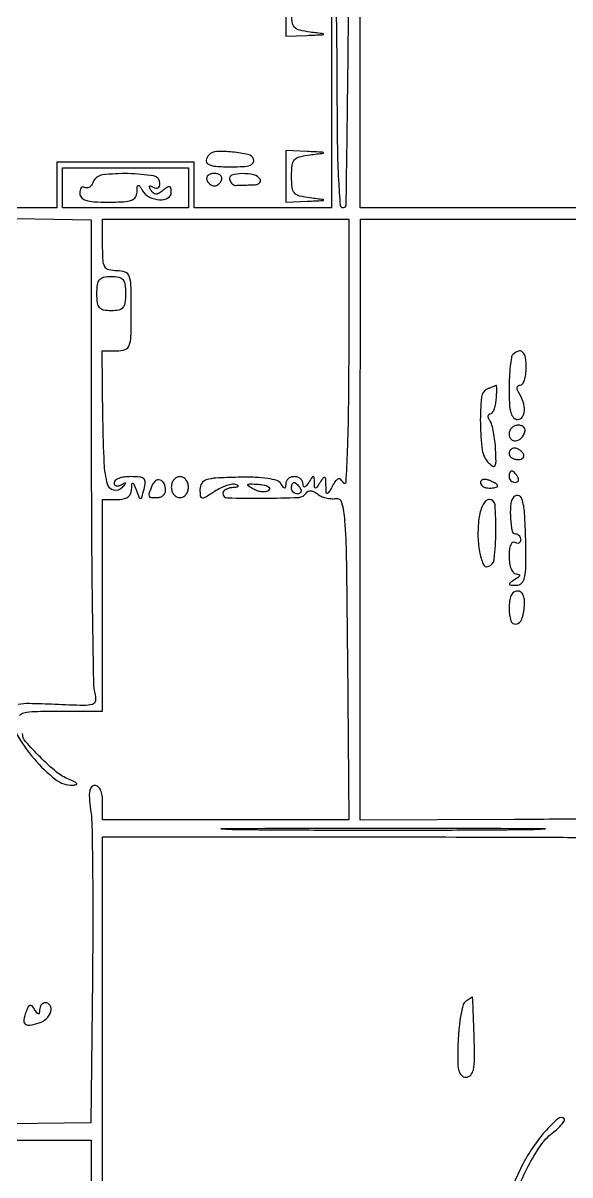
# Model space of a CAD drawing. Extents: x 23 to 255, y 40 to 184.
# Drawn here: x 179.95 to 188.03, y 148.46 to 165.5 of the extents above; entities that cross this region are included whole.
import ezdxf

# ---------------------------------------------------------------- set-up
doc = ezdxf.new("R2010")
doc.units = 0
doc.header["$MEASUREMENT"] = 0

msp = doc.modelspace()

# ---------------------------------------------------------------- linework, layer by layer
for points in [[(207.919475, 175.632891, 0.000007), (191.762556, 175.634099, 0.00002), (173.0434, 175.634494, 0.000013), (151.49745, 175.633531), (95.9364, 175.6296)], [(184.761479, 166.358436, -0.002432), (184.74497, 164.388375, -0.000332), (184.72303, 162.811033, -0.409952), (184.6818, 162.7704, -0.392953), (184.643352, 162.806134, -0.004664), (184.619503, 163.179415, -0.009643), (184.602428, 163.664467, -0.003976), (184.5972, 164.321859, 0.002737), (184.593245, 165.044341, 0.001434), (184.580822, 165.943461, 0.001426)], [(179.901422, 155.259197, -0.184337), (179.9654, 155.30174, -0.0498), (180.124989, 155.321423, -0.0058), (180.485049, 155.3256), (181.1286, 155.3256), (181.1286, 156.8907), (181.1286, 158.4558), (181.3401, 158.4558, 0.047173), (181.434178, 158.464696, 0.102661), (181.500854, 158.49235, 0.13065), (181.54121, 158.538998, 0.103678), (181.557546, 158.60385, -0.008264), (181.562369, 158.688867, -0.461489), (181.573725, 158.697196, -0.24123), (181.588875, 158.684297, -0.004771), (181.627933, 158.58723, 0.007853), (181.67074, 158.48271, 0.351305), (181.690122, 158.472354, 0.283665), (181.708102, 158.488699, 0.006108), (181.740967, 158.60838, 0.045796), (181.757654, 158.709064, 0.225731), (181.737337, 158.761246, 0.166866), (181.67852, 158.787851, 0.02353), (181.54368, 158.7942, 0.034646), (181.449503, 158.787666, 0.052773), (181.370027, 158.767882, 0.068779), (181.315401, 158.738972, 0.241193), (181.2978, 158.704607, 0.144512), (181.306405, 158.675456, 0.182297), (181.328864, 158.65887, 0.132257), (181.363068, 158.658444, 0.065956), (181.40355, 158.674718, -0.009582), (181.457036, 158.703578, -0.511239), (181.465906, 158.699078, -0.223565), (181.461449, 158.6838, -0.005437), (181.410921, 158.627863, -0.27562), (181.29185, 158.592665, -0.269543), (181.202454, 158.68058, -0.055452), (181.152895, 158.99489, -0.008166), (181.134025, 159.639455), (181.120882, 160.6554), (181.336241, 160.6554, 0.079254), (181.461468, 160.675375, 0.230362), (181.522759, 160.734709, 0.081846), (181.547375, 160.865913, 0.005534), (181.5516, 161.2476, 0.005599), (181.54735, 161.627082, 0.080329), (181.522896, 161.75943, 0.227859), (181.462289, 161.819351, 0.0831), (181.3401, 161.8398, -0.058662), (181.221088, 161.853811, -0.210352), (181.1615, 161.89902, -0.114574), (181.134359, 161.993782, -0.012699), (181.1286, 162.2205), (181.1286, 162.6012), (182.9475, 162.6012), (184.7664, 162.6012), (184.765105, 160.59195, -0.00311), (184.759648, 159.797234, -0.006589), (184.743479, 159.181727, -0.003588), (184.721317, 158.706677, -0.730312), (184.690389, 158.6986, 0.055165), (184.648649, 158.750759, 0.264994), (184.613322, 158.760445, 0.175589), (184.576258, 158.735191, 0.024688), (184.525057, 158.6563, -0.004631), (184.463604, 158.552746, -0.293057), (184.445447, 158.543845, -0.367894), (184.433093, 158.557069, -0.005873), (184.429277, 158.6673, 0.011895), (184.424981, 158.759326, 0.26674), (184.410664, 158.780627, 0.361392), (184.389194, 158.775466, 0.0169), (184.3434, 158.7096, -0.007698), (184.293467, 158.634883, -0.246379), (184.274627, 158.625, -0.392993), (184.262215, 158.636538, -0.013145), (184.2588, 158.7096, 0.013145), (184.255385, 158.782662, 0.392993), (184.242973, 158.7942, 0.246379), (184.224133, 158.784317, 0.007698), (184.1742, 158.7096, -0.021149), (184.136956, 158.656991, -0.167501), (184.112369, 158.640863, -0.405416), (184.096535, 158.649964, -0.066727), (184.090895, 158.68845, 0.118755), (184.080653, 158.728788, 0.099323), (184.052704, 158.763136, 0.09112), (184.011266, 158.786206, 0.081749), (183.9627, 158.7942, 0.081749), (183.914134, 158.786206, 0.09112), (183.872696, 158.763136, 0.099323), (183.844747, 158.728788, 0.118755), (183.834505, 158.68845, -0.02318), (183.831459, 158.636545, -0.389399), (183.819615, 158.62609, -0.237635), (183.801685, 158.635564, -0.013124), (183.765227, 158.689801, 0.177318), (183.704069, 158.736703, 0.03866), (183.572481, 158.766953, 0.029886), (183.384666, 158.783699, 0.012714), (183.132022, 158.784645, 0.007439), (182.804132, 158.772653, 0.064419), (182.66064, 158.746528, 0.176752), (182.592661, 158.693916, 0.141499), (182.5668, 158.604365, 0.028219), (182.572402, 158.505176, 0.347624), (182.597353, 158.480054, 0.168582), (182.644369, 158.490286, 0.00793), (182.783459, 158.578301, -0.031724), (182.873789, 158.629615, -0.036253), (182.966023, 158.666531, -0.039137), (183.047437, 158.685594, -0.135416), (183.100709, 158.679309, -0.077133), (183.127577, 158.663182, -0.440543), (183.128262, 158.648425, -0.161362), (183.104954, 158.636667, -0.025553), (183.05325, 158.631679, 0.049893), (182.996601, 158.623419, 0.067852), (182.94869, 158.604284, 0.085783), (182.916371, 158.577792, 0.180167), (182.9052, 158.547797, 0.406623), (182.970741, 158.48053, 0.00793), (183.499448, 158.475178, 0.008948), (184.025886, 158.48762, 0.248879), (184.140852, 158.554884, -0.152673), (184.168622, 158.578957, -0.127445), (184.207333, 158.585113, -0.094998), (184.253644, 158.571531, -0.054562), (184.302355, 158.539358, 0.067868), (184.356952, 158.505342, 0.043581), (184.42756, 158.480797, 0.043177), (184.502387, 158.468633, 0.060988), (184.569774, 158.4718, -0.390239), (184.661203, 158.412506, -0.044199), (184.704922, 158.146671, -0.015182), (184.729165, 157.599736, -0.001133), (184.746568, 156.10815), (184.769035, 153.7182), (182.948818, 153.7182), (181.1286, 153.7182), (181.1286, 153.972, 0.035386), (181.121152, 154.077111, 0.069863), (181.097993, 154.157351, 0.102609), (181.06166, 154.207711, 0.187478), (181.015112, 154.2258, 0.211497), (180.96532, 154.203752, 0.141539), (180.937477, 154.146968, 0.063558), (180.932467, 154.042063, 0.014766), (180.951662, 153.86625, -0.029737), (180.970344, 153.629734, -0.002232), (180.979957, 152.984824, -0.00308), (180.983252, 152.214933, -0.002336), (180.977718, 151.37055), (180.953736, 149.2344), (179.370318, 149.216019)], [(179.570424, 162.618404), (180.9594, 162.593308), (180.960555, 159.192104, 0.001449), (180.964822, 157.874288, 0.002219), (180.976901, 156.732005, 0.000753), (180.993199, 155.745359, 0.060975), (181.014577, 155.593456, -0.091187), (181.023694, 155.479378, -0.306866), (180.97801, 155.424877, -0.076713), (180.84946, 155.408779, -0.003778), (180.421025, 155.424256, 0.005726), (180.044389, 155.436393, 0.052637), (179.881641, 155.422622, 0.164308)], [(188.598501, 153.732454, -0.001422), (187.21377, 153.72232), (184.936814, 153.712132), (184.937166, 158.156666), (184.937517, 162.6012), (189.927959, 162.6012)], [(179.856524, 154.989811, 0.048786), (180.115749, 154.619715, 0.048335), (180.431957, 154.315729, 0.178604), (180.690941, 154.231162, 0.061877), (180.738411, 154.238894, 0.522242), (180.744179, 154.256115, 0.12524), (180.712779, 154.281622, 0.013269), (180.625472, 154.319206, -0.078473), (180.447654, 154.424972, -0.022136), (180.208213, 154.642499, -0.017319), (179.989454, 154.875252, -0.181913), (179.9442, 154.995518, 0.0503)], [(181.1286, 148.1346), (181.1286, 150.7995), (181.1286, 153.4644), (185.282097, 153.4644, -0.000808), (187.733627, 153.460437, -0.007328), (188.803948, 153.441288, -0.01333)], [(187.266796, 148.261187, -0.02779), (187.414911, 148.5869, -0.028214), (187.60048, 148.897343, -0.077429), (187.773973, 149.083675, 0.018735), (187.854037, 149.15166, 0.031477), (187.915189, 149.215179, 0.033967), (187.95392, 149.267683, 0.351786), (187.951197, 149.292603, 0.395778), (187.856251, 149.295612, 0.032141), (187.66374, 149.10275, 0.03433), (187.461935, 148.838167, 0.03625), (187.30228, 148.553075), (187.106277, 148.1346)]]:
    msp.add_lwpolyline(points, format="xyb")
for points in [[(189.927, 162.7704), (184.9356, 162.7704), (184.9356, 169.1577)], [(184.5126, 167.0004), (184.5126, 164.8854), (184.5126, 162.7704), (183.4974, 162.7704), (182.4822, 162.7704), (182.4822, 163.1088), (182.4822, 163.4472), (181.467, 163.4472), (180.4518, 163.4472), (180.4518, 163.1088), (180.4518, 162.7704), (179.348015, 162.7704)], [(170.9766, 148.0923), (170.9766, 148.9806), (175.968, 148.9806), (180.9594, 148.9806), (180.9594, 145.3851)]]:
    msp.add_lwpolyline(points)
for points in [[(183.8358, 165.6891), (183.8358, 165.3084), (184.15305, 165.321939, 0.000452), (184.379495, 165.331808, 0.202828), (184.392846, 165.33817, 0.602997), (184.390226, 165.345145, 0.000683), (184.19535, 165.369599, -0.02962), (184.038262, 165.398621, -0.155815), (183.964456, 165.44398, -0.151337), (183.929447, 165.524484, -0.027458), (183.9204, 165.6891, -0.027458), (183.929447, 165.853716, -0.151337), (183.964456, 165.93422, -0.155815), (184.038262, 165.979579, -0.02962), (184.19535, 166.008601, 0.000683), (184.390226, 166.033055, 0.602997), (184.392846, 166.04003, 0.202828), (184.379495, 166.046392, 0.000452), (184.15305, 166.056261), (183.8358, 166.0698)], [(182.69934, 163.55154, 0.155337), (182.660119, 163.475683, 0.322886), (182.687943, 163.418905, 0.103886), (182.803525, 163.385235, 0.019112), (183.02674, 163.3767, 0.014632), (183.205814, 163.381942, 0.066258), (183.308178, 163.401718, 0.170314), (183.354082, 163.437386, 0.239226), (183.359335, 163.48809, 0.248262), (183.278486, 163.558672, 0.033807), (183.04952, 163.596429, 0.035222), (182.814719, 163.602401, 0.187247)], [(183.8358, 163.2357), (183.8358, 162.855), (184.15305, 162.868539, 0.000452), (184.379495, 162.878408, 0.202828), (184.392846, 162.88477, 0.602997), (184.390226, 162.891745, 0.000683), (184.19535, 162.916199, -0.02962), (184.038262, 162.945221, -0.155815), (183.964456, 162.99058, -0.151337), (183.929447, 163.071084, -0.027458), (183.9204, 163.2357, -0.027458), (183.929447, 163.400316, -0.151337), (183.964456, 163.48082, -0.155815), (184.038262, 163.526179, -0.02962), (184.19535, 163.555201, 0.000683), (184.390226, 163.579655, 0.602997), (184.392846, 163.58663, 0.202828), (184.379495, 163.592992, 0.000452), (184.15305, 163.602861), (183.8358, 163.6164)], [(180.991028, 163.153797, -0.062887), (180.966524, 163.108079, -0.093761), (180.933922, 163.076705, -0.121622), (180.898659, 163.064343, -0.163608), (180.865935, 163.071979, 0.162044), (180.837236, 163.078768, 0.190884), (180.812447, 163.066293, 0.124582), (180.795684, 163.034049, 0.057951), (180.7902, 162.986893, 0.186926), (180.814624, 162.923845, 0.133121), (180.879181, 162.882745, 0.061978), (181.000816, 162.860805, 0.013664), (181.2132, 162.855, 0.012665), (181.437444, 162.860681, 0.071387), (181.554687, 162.883617, 0.16032), (181.614371, 162.929335, 0.148696), (181.637495, 163.00305, -0.011607), (181.640141, 163.085783, -0.326262), (181.653011, 163.101506, -0.31405), (181.672431, 163.094319, -0.01113), (181.718922, 163.0242, 0.135019), (181.822987, 162.929339, 0.106093), (181.971101, 162.890041, 0.140916), (182.094261, 162.919142, 0.271054), (182.1438, 163.00381, 0.044263), (182.13854, 163.063113, 0.302304), (182.119234, 163.08326, 0.20715), (182.086222, 163.076947, 0.02382), (182.024432, 163.030451, -0.03729), (181.962551, 162.986444, -0.140543), (181.917082, 162.974135, -0.181496), (181.87895, 162.989099, -0.071163), (181.84216, 163.033163, -0.025211), (181.819203, 163.074871, -0.295997), (181.821369, 163.092419, -0.339828), (181.837396, 163.095957, -0.028924), (181.876929, 163.074579, 0.09133), (181.91531, 163.059629, 0.184224), (181.94681, 163.065202, 0.176546), (181.967493, 163.090682, 0.08328), (181.9746, 163.133054, 0.36756), (181.882134, 163.241845, 0.03521), (181.508177, 163.276149, 0.034626), (181.124628, 163.257671, 0.27865)], [(182.667615, 163.187055, 0.073624), (182.685218, 163.152292, 0.066918), (182.712634, 163.122825, 0.070382), (182.74531, 163.102913, 0.102038), (182.7783, 163.09611, 0.102038), (182.81129, 163.102913, 0.070382), (182.843966, 163.122825, 0.066918), (182.871382, 163.152292, 0.073624), (182.888985, 163.187055, 0.159683), (182.88916, 163.221612, 0.143818), (182.868976, 163.251285, 0.107546), (182.829993, 163.271261, 0.064908), (182.7783, 163.278, 0.064908), (182.726607, 163.271261, 0.107546), (182.687624, 163.251285, 0.143818), (182.66744, 163.221612, 0.159683)], [(183.006015, 163.187055, 0.059365), (183.022178, 163.152753, 0.06671), (183.045442, 163.124689, 0.076449), (183.071951, 163.106831, 0.136666), (183.097665, 163.102455, -0.015734), (183.131989, 163.104917, -0.003305), (183.192152, 163.106936, -0.003461), (183.262005, 163.108334, -0.003272), (183.333193, 163.1088, 0.047867), (183.396269, 163.114852, 0.104212), (183.440858, 163.133651, 0.181468), (183.460058, 163.161411, 0.202618), (183.4551, 163.1934, 0.201902), (183.364277, 163.258072, 0.058681), (183.189718, 163.276133, 0.072966), (183.039076, 163.251852, 0.418988)], [(181.467, 161.5014, -0.030103), (181.458774, 161.36489, -0.144586), (181.428225, 161.29413, -0.173074), (181.367547, 161.258308, -0.047675), (181.2555, 161.2476, -0.047675), (181.143453, 161.258308, -0.173074), (181.082775, 161.29413, -0.144586), (181.052226, 161.36489, -0.030103), (181.044, 161.5014, -0.030103), (181.052226, 161.63791, -0.144586), (181.082775, 161.70867, -0.173074), (181.143453, 161.744492, -0.047675), (181.2555, 161.7552, -0.047675), (181.367547, 161.744492, -0.173074), (181.428225, 161.70867, -0.144586), (181.458774, 161.63791, -0.030103)], [(187.1916, 160.599, 0.157369), (187.169404, 160.55565, 0.012597), (187.151768, 160.426628, 0.016057), (187.139309, 160.26834, 0.01161), (187.1352, 160.0914, 0.012754), (187.140911, 159.867538, 0.055573), (187.162274, 159.736866, 0.118698), (187.201605, 159.666446, 0.209261), (187.261569, 159.6402, 0.243097), (187.332009, 159.676599, 0.146405), (187.362848, 159.767769, 0.091452), (187.343251, 159.900143, 0.057202), (187.27581, 160.04205, -0.059465), (187.256455, 160.083253, -0.1358), (187.25474, 160.117265, -0.198709), (187.270198, 160.139296, -0.142614), (187.299407, 160.1478, 0.246132), (187.333793, 160.165818, 0.066625), (187.362682, 160.222354, 0.051357), (187.382472, 160.304384, 0.033538), (187.389, 160.4016, 0.038338), (187.377218, 160.555029, 0.159359), (187.33578, 160.63674, 0.292752), (187.272274, 160.650662, 0.108326)], [(186.81795, 160.091771, 0.280265), (186.726616, 159.969295, 0.026817), (186.710831, 159.580975, 0.029873), (186.739447, 159.188158, 0.164703), (186.832128, 159.000587, 0.053656), (186.895937, 158.949178, 0.438235), (186.928214, 158.957594, 0.127026), (186.942553, 159.016967, 0.008117), (186.936797, 159.19698, 0.017685), (186.926004, 159.325835, 0.018596), (186.906233, 159.451445, 0.018592), (186.881205, 159.558104, 0.075019), (186.854176, 159.61905, -0.047097), (186.833412, 159.65962, -0.104034), (186.8275, 159.693736, -0.184085), (186.836813, 159.715775, -0.204504), (186.857955, 159.7248, 0.239812), (186.886527, 159.73934, 0.058176), (186.91334, 159.786928, 0.047013), (186.934707, 159.855292, 0.03161), (186.9466, 159.9363, 0.008669), (186.951869, 160.016948, 0.015269), (186.953028, 160.08371, 0.009914), (186.9513, 160.136067, 0.494596), (186.943902, 160.141121, 0.012455), (186.931028, 160.136506, 0.00108), (186.89857, 160.123869, 0.001421), (186.859925, 160.108601, 0.001103)], [(187.1352, 159.42165, 0.190724), (187.164554, 159.347495, 0.244413), (187.232798, 159.323544, 0.165501), (187.3148, 159.365191, 0.113253), (187.369612, 159.455137, 0.134046), (187.371726, 159.493357, 0.144529), (187.353915, 159.526089, 0.119977), (187.317819, 159.548051, 0.077096), (187.26915, 159.5556, 0.099038), (187.21803, 159.545374, 0.097945), (187.174548, 159.516252, 0.097945), (187.145426, 159.47277, 0.099038)], [(187.1352, 159.1326, 0.153634), (187.145354, 159.100335, 0.097988), (187.173944, 159.072851, 0.080552), (187.216662, 159.054306, 0.062283), (187.267093, 159.048, 0.066118), (187.313761, 159.054198, 0.138808), (187.344883, 159.072851, 0.191142), (187.355832, 159.100482, 0.139169), (187.3467, 159.1326, 0.06081), (187.320795, 159.164961, 0.051032), (187.286389, 159.192349, 0.053229), (187.249119, 159.210999, 0.089642), (187.214807, 159.2172, 0.105429), (187.184433, 159.210723, 0.099231), (187.158585, 159.192349, 0.096318), (187.141259, 159.164895, 0.092995)], [(187.1352, 158.7942, 0.105053), (187.142058, 158.76192, 0.099167), (187.161518, 158.734451, 0.09642), (187.190593, 158.71604, 0.093332), (187.224793, 158.7096, 0.108972), (187.254821, 158.716223, 0.182303), (187.272709, 158.734451, 0.161196), (187.275341, 158.761874, 0.082592), (187.2621, 158.7942, 0.029505), (187.239343, 158.826583, 0.035638), (187.214214, 158.853949, 0.038439), (187.190335, 158.873255, 0.151918), (187.172507, 158.8788, 0.210953), (187.158241, 158.872501, 0.081139), (187.146159, 158.853949, 0.061769), (187.137936, 158.826589, 0.042167)], [(181.856565, 158.659895, 0.008194), (181.813097, 158.540821, 0.187194), (181.814399, 158.505144, 0.279922), (181.839385, 158.487368, 0.01812), (181.9323, 158.484, 0.083601), (181.980763, 158.49216, 0.092916), (182.021923, 158.515668, 0.100545), (182.049447, 158.550686, 0.116963), (182.0592, 158.591807, 0.105725), (182.037923, 158.691309, 0.209304), (181.979272, 158.74452, 0.253809), (181.909815, 158.732385, 0.134377)], [(182.1438, 158.6391, 0.080377), (182.153385, 158.579857, 0.091482), (182.181077, 158.529561, 0.100741), (182.222301, 158.495933, 0.121457), (182.2707, 158.484, 0.121457), (182.319099, 158.495933, 0.100741), (182.360323, 158.529561, 0.091482), (182.388015, 158.579857, 0.080377), (182.3976, 158.6391, 0.080377), (182.388015, 158.698343, 0.091482), (182.360323, 158.748639, 0.100741), (182.319099, 158.782267, 0.121457), (182.2707, 158.7942, 0.121457), (182.222301, 158.782267, 0.100741), (182.181077, 158.748639, 0.091482), (182.153385, 158.698343, 0.080377)], [(183.585837, 158.595083, -0.142362), (183.546916, 158.57366, -0.069973), (183.490073, 158.569067, -0.060506), (183.42484, 158.580934, -0.052396), (183.360885, 158.60839, -0.012006), (183.277211, 158.657891, -0.482244), (183.275097, 158.676377, -0.208751), (183.301932, 158.686921, -0.005475), (183.433015, 158.680607, -0.032118), (183.514726, 158.67048, -0.080849), (183.570923, 158.65004, -0.18931), (183.592677, 158.623489, -0.281341)], [(184.0473, 158.625, -0.082592), (184.060541, 158.592674, -0.161196), (184.057909, 158.565251, -0.182303), (184.040021, 158.547023, -0.108972), (184.009993, 158.5404, -0.093332), (183.975793, 158.54684, -0.09642), (183.946718, 158.565251, -0.099167), (183.927258, 158.59272, -0.105053), (183.9204, 158.625, -0.042167), (183.923136, 158.657389, -0.061769), (183.931359, 158.684749, -0.081139), (183.943441, 158.703301, -0.210953), (183.957707, 158.7096, -0.151918), (183.975535, 158.704055, -0.038439), (183.999414, 158.684749, -0.035638), (184.024543, 158.657383, -0.029505)], [(186.7122, 158.706945, 0.152681), (186.721971, 158.675693, 0.098158), (186.749477, 158.649071, 0.08088), (186.790579, 158.631111, 0.062722), (186.8391, 158.625, 0.024748), (186.88773, 158.627409, 0.039339), (186.928723, 158.634767, 0.046727), (186.957871, 158.645395, 0.289661), (186.966, 158.658249, 0.222225), (186.95863, 158.674011, 0.030693), (186.928723, 158.696035, 0.030395), (186.887708, 158.719118, 0.02136), (186.8391, 158.740194, 0.055937), (186.790509, 158.752842, 0.100118), (186.749477, 158.750514, 0.147206), (186.722562, 158.734066, 0.184534)], [(187.19202, 158.47695, 0.119443), (187.156254, 158.36097, 0.033457), (187.157309, 158.169907, 0.028801), (187.180943, 157.989132, 0.36028), (187.230375, 157.9482, -0.120273), (187.258609, 157.941309, -0.100705), (187.282655, 157.921882, -0.091864), (187.298805, 157.892827, -0.081205), (187.3044, 157.858607, -0.108972), (187.297777, 157.828579, -0.182303), (187.279549, 157.810691, -0.161196), (187.252126, 157.808059, -0.082592), (187.2198, 157.8213, 0.297719), (187.186656, 157.820466, 0.145541), (187.158991, 157.786105, 0.069343), (187.140813, 157.715017, 0.027979), (187.1352, 157.614793, 0.035786), (187.142571, 157.511932, 0.060849), (187.165098, 157.428801, 0.084364), (187.199097, 157.373904, 0.212022), (187.24095, 157.354705, -0.066727), (187.279436, 157.349065, -0.405416), (187.288538, 157.333231, -0.167501), (187.272409, 157.308644, -0.021149), (187.2198, 157.2714, 0.011643), (187.149974, 157.223934, 0.315437), (187.142925, 157.203967, 0.321131), (187.159277, 157.190808, 0.011879), (187.243011, 157.188095, 0.198655), (187.320985, 157.219563, 0.149542), (187.36562, 157.30163, 0.04919), (187.383456, 157.474265, 0.005705), (187.380823, 157.8636, 0.011557), (187.364682, 158.254329, 0.058622), (187.325405, 158.46834, 0.315779), (187.264347, 158.515771, 0.27746)], [(186.694154, 158.202, 0.037877), (186.675535, 157.936492, 0.043544), (186.699058, 157.683585, 0.052353), (186.752844, 157.499579, 0.394354), (186.828091, 157.465021, 0.294907), (186.917068, 157.575836, 0.022381), (186.940506, 157.978014, 0.022321), (186.928112, 158.37545, 0.39218), (186.841427, 158.4558, 0.195973), (186.796563, 158.437514, 0.067836), (186.752781, 158.381246, 0.054889), (186.716501, 158.29915, 0.040202)], [(187.1352, 156.84135, 0.072586), (187.161221, 156.66305, 0.374586), (187.238879, 156.613914, 0.280546), (187.322523, 156.684324, 0.061917), (187.361489, 156.876169, 0.037414), (187.361678, 156.974594, 0.090251), (187.343529, 157.044827, 0.136995), (187.307937, 157.08664, 0.149423), (187.257031, 157.1022, 0.166761), (187.204983, 157.084344, 0.118776), (187.166228, 157.035766, 0.07682), (187.142592, 156.95467, 0.032579)], [(187.41015, 153.570217, -0.001779), (186.43771, 153.562696, -0.001044), (185.274, 153.560266, -0.001044), (184.11029, 153.562696, -0.001779), (183.13785, 153.570217, -0.0116), (182.88399, 153.578976, -0.966091), (182.884182, 153.587253, -0.002354), (183.741953, 153.592901, -0.000469), (185.274, 153.594339, -0.000469), (186.806047, 153.592901, -0.002354), (187.663818, 153.587253, -0.966091), (187.66401, 153.578976, -0.0116)], [(179.996282, 150.879085, 0.049181), (179.963517, 150.759829, 0.264857), (179.985599, 150.698954, 0.220514), (180.05413, 150.679921, 0.036056), (180.191625, 150.712876, 0.118248), (180.298984, 150.77763, 0.12476), (180.36271, 150.882884, 0.209447), (180.352377, 150.970996, 0.266324), (180.2826, 151.011, 0.123684), (180.250233, 151.002869, 0.099425), (180.222471, 150.979936, 0.089546), (180.20358, 150.945647, 0.07833), (180.196705, 150.90525, -0.032399), (180.193031, 150.857648, -0.401179), (180.180012, 150.84742, -0.214916), (180.160212, 150.858769, -0.015488), (180.123878, 150.912343, 0.041669), (180.08487, 150.963841, 0.28059), (180.055483, 150.972678, 0.214251), (180.028196, 150.950743, 0.026297)], [(186.493516, 151.030855, 0.180051), (186.456548, 150.978992, 0.019026), (186.422833, 150.831638, 0.021593), (186.396116, 150.647005, 0.015705), (186.381781, 150.43995, 0.008624), (186.375931, 150.154145, 0.055485), (186.391432, 150.010697, 0.145138), (186.431256, 149.938955, 0.196413), (186.499184, 149.9112, 0.211735), (186.567834, 149.941636, 0.134848), (186.607897, 150.020876, 0.04995), (186.623902, 150.180056, 0.007396), (186.619245, 150.5034, 0.001322), (186.612017, 150.73039, 0.002212), (186.604587, 150.921261, 0.000199), (186.597142, 151.091426, 0.446876), (186.593627, 151.094305, 0.101081), (186.587911, 151.09218, 0.001901), (186.560784, 151.075132, 0.004561), (186.529293, 151.054767, 0.003026)]]:
    msp.add_lwpolyline(points, format="xyb", close=True)
msp.add_lwpolyline([(182.3976, 163.0665), (182.3976, 162.7704), (181.467, 162.7704), (180.5364, 162.7704), (180.5364, 163.0665), (180.5364, 163.3626), (181.467, 163.3626), (182.3976, 163.3626)], close=True)

doc.saveas('drawing.dxf')
